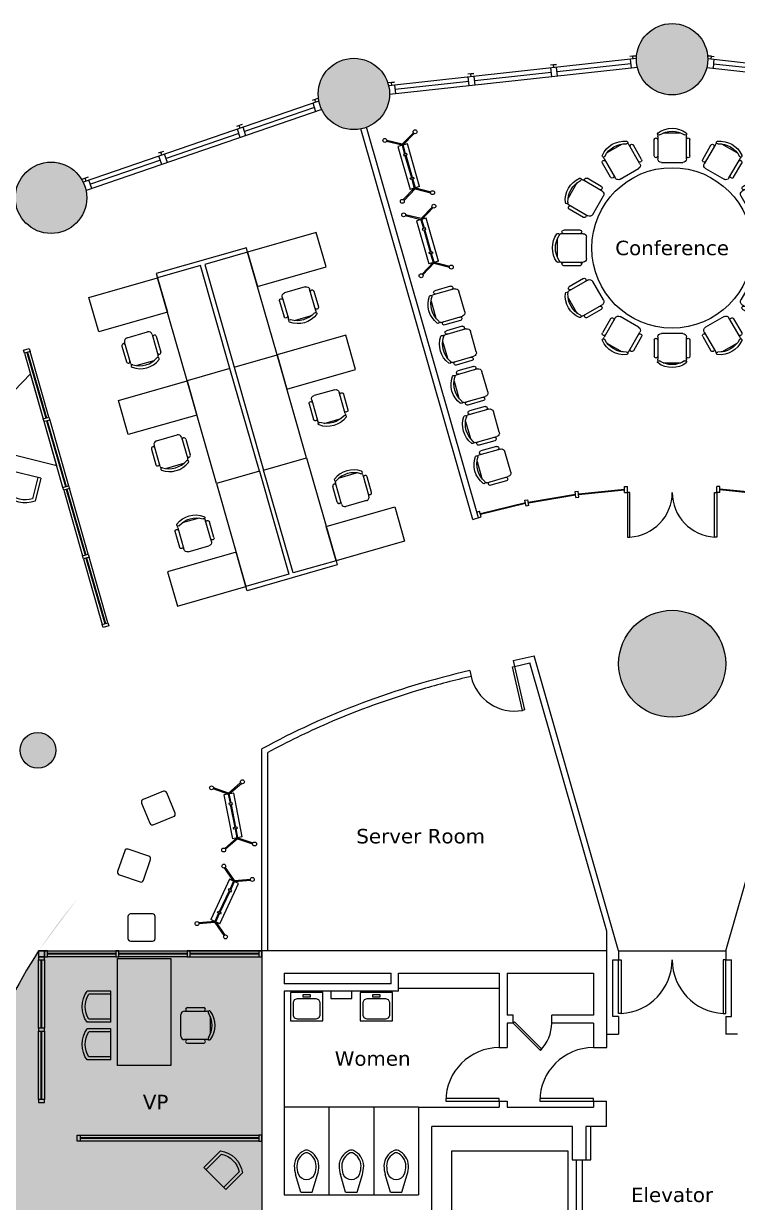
# Model space of a CAD drawing. Header units: centimetres. Extents: x -2286 to 2286, y -2018 to 2018.
# Drawn here: x -1108 to 112, y 3 to 2018 of the extents above; entities that cross this region are included whole.
import ezdxf
from ezdxf.enums import TextEntityAlignment as Align

# ---------------------------------------------------------------- set-up
doc = ezdxf.new("R2010")
doc.units = ezdxf.units.CM
doc.header["$LTSCALE"] = 48
doc.header["$MEASUREMENT"] = 0
doc.layers.get('0').update_dxf_attribs({"linetype": 'CONTINUOUS'})
for name, color, linetype in [('A-door', 3, 'CONTINUOUS'), ('A-door-elev', 44, 'CONTINUOUS'), ('A-flor-patn', 5, 'CONTINUOUS'), ('A-note', 7, 'CONTINUOUS'), ('A-plbg-fixt', 3, 'CONTINUOUS'), ('A-wall', 1, 'CONTINUOUS'), ('A-wall-core', 7, 'CONTINUOUS'), ('A-wall-head', 8, 'CONTINUOUS'), ('A-wall-shel', 9, 'CONTINUOUS'), ('Elevator', 6, 'CONTINUOUS')]:
    doc.layers.add(name, color=color, linetype=linetype)
for name, color, linetype, true_color in [('A-flor-fill', 7, 'CONTINUOUS', 0xe8eafd), ('A-furn', 7, 'CONTINUOUS', 0x007300), ('A-furn-glass', 7, 'CONTINUOUS', 0x009494), ('A-furn-syst', 7, 'CONTINUOUS', 0x850000), ('A-shel-fill', 7, 'CONTINUOUS', 0x949494)]:
    doc.layers.add(name, color=color, linetype=linetype, true_color=true_color)
doc.styles.add('Title', font='verdana.ttf')

# ---------------------------------------------------------------- blocks, each defined once
blk = doc.blocks.new('CoffeeChair')
at = {"linetype": 'Continuous'}
for p, q in [((-10.49999999978263, -6.756363620752381e-05), (-10.50010151138667, 15.77575360218032)), ((-8.399999999825923, -5.405090894328168e-05), (-8.400094464599533, 14.68062594878722)), ((8.399999999826377, 5.405090894328168e-05), (8.399905535052767, 14.68073405060511)), ((10.49999999978286, 6.756363620752381e-05), (10.4998984887593, 15.77579851126859)), ((10.49999999978286, 6.756363620752381e-05), (-10.49999999978263, -6.756363620752381e-05))]:
    blk.add_line(p, q, dxfattribs=at)
for radius, start, end in [(17.54929558892543, 53.25083670738347, 126.7494083498814), (15.44929558892548, 57.06374148575811, 122.9369358688072)]:
    blk.add_arc((-7.144025016714295e-05, 1.714205174906283), radius, start, end, dxfattribs=at)
blk = doc.blocks.new('OfficeChair')
at = {"color": 0}
for p, q in [((-9.599999999999909, 2.400000000000091), (-9.599999999999909, 17.40000000000009)), ((-5.952091793397813, 19.79999999999995), (5.952091793397813, 19.79999999999995)), ((9.599999999999909, 17.40000000000009), (9.599999999999909, 2.400000000000091)), ((-12, 4.400000000000091), (-12, 15.40000000000009)), ((12, 4.400000000000091), (12, 15.40000000000009)), ((7.199999999999818, 0), (-7.199999999999818, 0))]:
    blk.add_line(p, q, dxfattribs=at)
for centre, radius, start, end in [((-10.80000000000018, 15.40000000000009), 1.2, 0, 180), ((-8.93427515625126, 19.21854397323614), 0.8634848993067097, 126.1745029890212, 306.1745029890212), ((-7.199999999999818, 17.40000000000009), 2.4, 153.7164312021626, 180), ((0, 7), 16, 53.8254970109788, 126.1745029890212), ((0, 5.258873381212197), 15.71215325983861, 57.57575250459609, 122.4242474954039), ((8.93427515625126, 19.21854397323614), 0.8634848993067097, 233.8254970109788, 53.8254970109788), ((7.199999999999818, 17.40000000000009), 2.4, 0, 26.28356879783745), ((10.80000000000018, 15.40000000000009), 1.2, 0, 180), ((-10.80000000000018, 4.400000000000091), 1.2, 180, 0), ((-7.199999999999818, 2.400000000000091), 2.4, 180, 270), ((7.199999999999818, 2.400000000000091), 2.4, 270, 0), ((10.80000000000018, 4.400000000000091), 1.2, 180, 0)]:
    blk.add_arc(centre, radius, start, end, dxfattribs=at)
blk = doc.blocks.new('*U9')
at = {"layer": 'A-furn', "xscale": -2.54, "yscale": 2.54, "zscale": 2.54}
blk.add_blockref('OfficeChair', (-1.565681138486535e-15, -29.21), dxfattribs=at)
blk = doc.blocks.new('*U10')
at = {"layer": 'A-wall', "color": 0, "linetype": 'ByBlock', "lineweight": -2, "transparency": 16777216}
blk.add_blockref('*U9', (-1.271119140942602e-07, 1809.915280010283), dxfattribs=at)
for p, rotation in [((-87.63000012711194, 1786.434892277544), 29.99999999999999), ((87.62999987288818, 1786.434892277544), 329.9999999999999), ((-151.7796123943727, 1722.285280010283), 59.99999999999999), ((151.7796121401489, 1722.285280010283), 299.9999999999999), ((-175.260000127112, 1634.655280010283), 90), ((175.2599998728882, 1634.655280010283), 270), ((-151.7796123943727, 1547.025280010283), 120), ((151.7796121401489, 1547.025280010283), 240), ((-87.63000012711205, 1482.875667743022), 150), ((87.629999872888, 1482.875667743022), 209.9999999999999), ((-1.271119570205798e-07, 1459.395280010283), 180)]:
    blk.add_blockref('*U9', p, dxfattribs=dict(at, rotation=rotation))

msp = doc.modelspace()

# ---------------------------------------------------------------- hatches: boundary and pattern name
at = {"layer": 'A-flor-fill'}
h = msp.add_hatch(color=256, dxfattribs=at)
h.dxf.hatch_style = 1
h.paths.add_polyline_path([(1038.39236687405, 1201.298669397598, 1), (916.4723668740497, 1201.298669397598, 1)])
h.paths.add_polyline_path([(1916.516703142678, 128.748963809152, 1), (2099.396703142678, 128.748963809152, 1)])
h.paths.add_polyline_path([(1607.486372009439, -116.9105131654046, 1), (1485.566372009439, -116.9105131654046, 1)])
h.paths.add_polyline_path([(91.55092720561959, 923.9920623268588, 1), (-91.3290727943803, 923.9920623268588, 1)])
h.paths.add_polyline_path([(111.4973584997558, -760.3382769764362, 1), (50.53735849975578, -760.3382769764362, 1)])
h.paths.add_polyline_path([(732.6353299377148, -993.1944696397625, 1), (671.6753299377148, -993.1944696397625, 1)])
h.paths.add_polyline_path([(59.52319557057933, -1204.308879529106, 1), (-123.3568044294208, -1204.308879529106, 1)])
h.paths.add_polyline_path([(-973.8901556576553, -803.5186536380791, 1), (-1095.810155657655, -803.5186536380791, 1)])
h.paths.add_polyline_path([(-1140.830466512913, -685.0511847122086, 1), (-1201.790466512913, -685.0511847122086, 1)])
h.paths.add_polyline_path([(-1052.920558636741, 776.1319916199685, 1), (-1113.880558636741, 776.1319916199685, 1)])
h.paths.add_polyline_path([(-1309.946514832543, 671.0814089904317, 1), (-1127.066514832543, 671.0814089904317, 1)])
h = msp.add_hatch(color=256, dxfattribs=at)
h.dxf.hatch_style = 1
edge = h.paths.add_edge_path()
edge.add_line((-700.9290977978502, 433.0409012155934), (-1082.150927205622, 433.1385325023165))
edge.add_ellipse((3.374644518381619, 0.09367149388262078), major_axis=(-1219.200000930956, 0), ratio=0.7801877187911285, start_angle=332.9183807886959, end_angle=356.4781850931019)
edge.add_line((-1213.522875674057, 58.52482332331467), (-2207.982255270148, 58.52482354280807))
edge.add_arc((-2225.04, 2.220050873802393e-07), 60.96, 0, 73.75061869493283, ccw=False)
edge.add_arc((-2225.04, -2.22005096404132e-07), 60.96000000000001, -73.75061869493283, 4.173214165348327e-07, ccw=False)
edge.add_line((-2207.982255270148, -58.52482354280809), (-1213.508073381322, -58.52482376230438))
edge.add_ellipse((3.374644518381619, 0.09367149388262078), major_axis=(-1219.200000930956, 0), ratio=0.7801877187911285, start_angle=363.5331209494697, end_angle=387.0942941384804)
edge.add_line((-1082.028112448621, -433.1385325022462), (-701.150952186485, -433.2360755188611))
edge.add_line((-701.1509521864849, -433.2360755188611), (-700.9290977978503, 433.0409012155934))
at = {"layer": 'A-shel-fill'}
h = msp.add_hatch(color=256, dxfattribs=at)
h.dxf.hatch_style = 1
h.paths.add_polyline_path([(60.95999987288815, 1957.138535645896, 1), (-60.96000012711185, 1957.138535645896, 1)])
h = msp.add_hatch(color=256, dxfattribs=at)
h.dxf.hatch_style = 1
h.paths.add_polyline_path([(604.6559894777557, 1897.81034185076, 1), (482.7359894777557, 1897.81034185076, 1)])
h.paths.add_polyline_path([(1121.887274026149, 1720.334428369606, 1), (999.9672740261485, 1720.334428369606, 1)])
h.paths.add_polyline_path([(1461.436914816435, 1427.309968672609, 1), (1583.356914816435, 1427.309968672609, 1)])
h.paths.add_polyline_path([(1833.176967312938, 1026.926460509153, 1), (1955.096967312938, 1026.926460509153, 1)])
h.paths.add_polyline_path([(2199.981485038658, 538.9210484727616, 1), (2078.061485038658, 538.9210484727616, 1)])
h.paths.add_polyline_path([(2164.08, -2.220051555923419e-07, 1), (2286, -2.220051555923419e-07, 1)])
h.paths.add_polyline_path([(2199.981485038658, -538.9210484727616, 1), (2078.061485038658, -538.9210484727616, 1)])
h.paths.add_polyline_path([(1955.096967312938, -1026.926460509153, 1), (1833.176967312938, -1026.926460509153, 1)])
h.paths.add_polyline_path([(1583.356914816435, -1427.309968672609, 1), (1461.436914816435, -1427.309968672609, 1)])
h.paths.add_polyline_path([(1121.887274026149, -1720.334428369606, 1), (999.9672740261485, -1720.334428369606, 1)])
h.paths.add_polyline_path([(604.6559894777557, -1897.81034185076, 1), (482.7359894777557, -1897.81034185076, 1)])
h.paths.add_polyline_path([(-482.7359894777557, -1897.81034185076, 1), (-604.6559894777557, -1897.81034185076, 1)])
h.paths.add_polyline_path([(-999.9672740261484, -1720.334428369606, 1), (-1121.887274026149, -1720.334428369606, 1)])
h.paths.add_polyline_path([(-1461.436914816435, -1427.309968672609, 1), (-1583.356914816435, -1427.309968672609, 1)])
h.paths.add_polyline_path([(-1833.176967312938, -1026.926460509153, 1), (-1955.096967312938, -1026.926460509153, 1)])
h.paths.add_polyline_path([(-2199.981485038658, -538.9210484727616, 1), (-2078.061485038658, -538.9210484727616, 1)])
h.paths.add_polyline_path([(-2164.08, -2.220051555923419e-07, 1), (-2286, -2.220051555923419e-07, 1)])
h.paths.add_polyline_path([(-2078.061485038658, 538.9210484727616, 1), (-2199.981485038658, 538.9210484727616, 1)])
h.paths.add_polyline_path([(-1833.176967312938, 1026.926460509153, 1), (-1955.096967312938, 1026.926460509153, 1)])
h.paths.add_polyline_path([(-1583.356914816435, 1427.309968672609, 1), (-1461.436914816435, 1427.309968672609, 1)])
h.paths.add_polyline_path([(-1121.887274026149, 1720.334428369606, 1), (-999.9672740261484, 1720.334428369606, 1)])
h.paths.add_polyline_path([(-604.6559894777557, 1897.81034185076, 1), (-482.7359894777557, 1897.81034185076, 1)])

# ---------------------------------------------------------------- linework, layer by layer
at = {"layer": 'A-door'}
for points in [[(-76.08907279438037, 1140.623358790004), (-72.27907279438037, 1140.623358790004), (-72.27907279438037, 1216.823358790004), (-76.08907279438037, 1216.823358790004)], [(76.50130829171638, 1140.623358790004), (72.69130829171638, 1140.623358790004), (72.69130829171638, 1216.823358790004), (76.50130829171638, 1216.823358790004)], [(-252.0242866802363, 845.2392323024441), (-255.7367928551679, 844.3828457652413), (-272.8645235992234, 918.6329692638535), (-269.1520174242918, 919.4893558010564)], [(-91.32907279438153, 417.8985325023153), (-86.88407279438152, 417.8985325023153), (-86.88407279438152, 326.4585325023153), (-91.32907279438153, 326.4585325023153)], [(91.55092720561963, 417.8985325023153), (87.10592720561962, 417.8985325023153), (87.10592720561962, 326.4585325023153), (91.55092720561963, 326.4585325023153)]]:
    msp.add_lwpolyline(points, close=True, dxfattribs=at)
for points in [[(-224.9718714597469, 263.2513311676795), (-271.6690727943815, 309.9485325023153), (-269.3990821531062, 312.2185231435911), (-222.7018808184716, 265.5213218089559), (-224.9718714597469, 263.2513311676795)], [(-386.6038144122216, 176.5985325023153), (-295.1640727943815, 176.5985325023153), (-295.1640727943815, 181.0435325023153), (-386.6038144122216, 181.0435325023153), (-386.6038144122216, 176.5985325023153)], [(-225.9488144122216, 176.5985325023153), (-134.5090727943815, 176.5985325023153), (-134.5090727943815, 181.0435325023153), (-225.9488144122216, 181.0435325023153), (-225.9488144122216, 176.5985325023153)]]:
    msp.add_lwpolyline(points, dxfattribs=at)
for centre, radius, start, end in [((-76.08907279438037, 1216.823358790004), 76.295190543048, 272.8624052260994, 0), ((76.50130829171638, 1216.823358790004), 76.295190543048, 180, 267.1375947739006), ((-269.1520174242918, 919.4893558010564), 76.295190543048, 192.9895518277201, 280.1271466015984), ((-91.32907279438153, 417.8985325023153), 91.44000000000058, 272.7830207538572, 0), ((91.55092720561963, 417.8985325023153), 91.44000000000058, 180, 267.2169792461428), ((-271.6690727943815, 309.9485325023153), 66.03979329427082, 315.0000000000092, 0), ((-295.1640727943815, 176.5985325023153), 91.43974161783854, 90, 180), ((-134.5090727943815, 176.5985325023153), 91.43974161783854, 90, 180)]:
    msp.add_arc(centre, radius, start, end, dxfattribs=at)
at = {"layer": 'A-door-elev'}
for p, q in [((-163.9409272056266, 76.26853250231531), (-163.9409272056266, -76.26853250231531)), ((-153.7809272056266, 76.26853250231531), (-153.7809272056266, -76.26853250231531))]:
    msp.add_line(p, q, dxfattribs=at)
at = {"layer": 'A-flor-patn'}
msp.add_line((-1082.150927205621, 433.1385325023166), (-700.9290977978504, 433.0409012155934), dxfattribs=at)
for centre, radius in [((0.1109272056196278, 923.9920623268588), 91.44), ((-1083.400558636741, 776.1319916199685), 30.48)]:
    msp.add_circle(centre, radius, dxfattribs=at)
msp.add_ellipse((3.374644518381619, 0.09367149388262078), major_axis=(-1219.200000930956, 0), ratio=0.7801877187911285, start_param=5.810521885170979, end_param=6.221718041408397, dxfattribs=at)
at = {"layer": 'A-furn'}
for p, q in [((-461.4034460098839, 1810.091918450623), (-487.8588787781761, 1816.694735933146)), ((-460.9421416625864, 1811.940221266494), (-487.3975744308775, 1818.543038749021)), ((-460.9421416625864, 1811.940221266494), (-441.9962176020225, 1831.549889370683)), ((-459.572116643803, 1810.616568574921), (-440.626192583238, 1830.22623667911)), ((-452.2467991794799, 1812.715169072124), (-468.7287634742104, 1807.993317953418)), ((-468.7287634742104, 1807.993317953418), (-447.7427585021778, 1734.740143310171)), ((-459.572116643803, 1810.616568574921), (-461.4034460098839, 1810.091918450623)), ((-461.4034460098839, 1810.091918450623), (-457.0691355610814, 1794.962693012652)), ((-455.2378061950006, 1795.487343136953), (-459.572116643803, 1810.616568574921)), ((-431.2607942074496, 1739.461994428881), (-452.2467991794799, 1812.715169072124)), ((-456.3624566472777, 1792.495978935415), (-445.4584304004596, 1754.434683322581)), ((-443.6271010343788, 1754.959333446882), (-454.5311272811992, 1793.020629059715)), ((-440.4174410378558, 1736.838743807376), (-459.3633650984208, 1717.229075703188)), ((-439.0474160190713, 1735.515091115803), (-457.9933400796329, 1715.905423011614)), ((-431.2607942074496, 1739.461994428881), (-447.7427585021778, 1734.740143310171)), ((-444.7517514866548, 1751.967969245344), (-440.4174410378558, 1736.838743807376)), ((-438.5861116717727, 1737.363393931675), (-442.9204221205763, 1752.492619369645)), ((-440.4174410378558, 1736.838743807376), (-438.5861116717727, 1737.363393931675)), ((-439.0474160190713, 1735.515091115803), (-412.591983250779, 1728.912273633276)), ((-438.5861116717727, 1737.363393931675), (-412.1306789034839, 1730.76057644915)), ((-428.8163104197424, 1684.813988080836), (-409.8703863591784, 1704.423656185025)), ((-427.446285400959, 1683.490335389263), (-408.500361340394, 1703.100003493452)), ((-429.2776147670398, 1682.965685264965), (-455.733047535332, 1689.568502747488)), ((-428.8163104197424, 1684.813988080836), (-455.2717431880334, 1691.416805563363)), ((-420.1209679366359, 1685.588935886466), (-436.6029322313664, 1680.867084767759)), ((-436.6029322313664, 1680.867084767759), (-415.6169272593337, 1607.613910124513)), ((-427.446285400959, 1683.490335389263), (-429.2776147670398, 1682.965685264965)), ((-429.2776147670398, 1682.965685264965), (-424.9433043182373, 1667.836459826994)), ((-423.1119749521566, 1668.361109951295), (-427.446285400959, 1683.490335389263)), ((-399.1349629646055, 1612.335761243223), (-420.1209679366359, 1685.588935886466)), ((-424.2366254044337, 1665.369745749757), (-413.3325991576156, 1627.308450136923)), ((-411.5012697915348, 1627.833100261223), (-422.4052960383552, 1665.894395874057)), ((-674.8511064111382, 1451.7904668722), (-725.2175183440162, 1627.598086016033)), ((-399.1349629646055, 1612.335761243223), (-415.6169272593337, 1607.613910124513)), ((-412.6259202438108, 1624.841736059686), (-408.2916097950118, 1609.712510621718)), ((-406.4602804289287, 1610.237160746017), (-410.7945908777323, 1625.366386183987)), ((-408.2916097950118, 1609.712510621718), (-427.2375338555768, 1590.10284251753)), ((-406.9215847762273, 1608.388857930144), (-425.8675088367889, 1588.779189825956)), ((-408.2916097950118, 1609.712510621718), (-406.4602804289287, 1610.237160746017)), ((-406.9215847762273, 1608.388857930144), (-380.466152007935, 1601.786040447618)), ((-406.4602804289287, 1610.237160746017), (-380.0048476606399, 1603.634343263492)), ((-828.6827731619516, 1407.719856430942), (-879.0491850948306, 1583.527475574774)), ((-748.1042810543821, 1430.804461900172), (-674.8511064111382, 1451.7904668722)), ((-624.4846944782591, 1275.982847728368), (-674.8511064111382, 1451.7904668722)), ((-755.4295985187064, 1428.70586140297), (-828.6827731619516, 1407.719856430942)), ((-778.3163612290724, 1231.91223728711), (-828.6827731619516, 1407.719856430942)), ((-697.7378691215031, 1254.99684275634), (-624.4846944782591, 1275.982847728368)), ((-697.7378691215031, 1254.99684275634), (-624.4846944782591, 1275.982847728368)), ((-624.4846944782591, 1275.982847728368), (-574.11828254538, 1100.175228584535)), ((-705.0631865858285, 1252.898242259138), (-778.3163612290724, 1231.91223728711)), ((-705.0631865858285, 1252.898242259138), (-778.3163612290724, 1231.91223728711)), ((-778.3163612290724, 1231.91223728711), (-727.9499492961934, 1056.104618143277)), ((-758.2651639175893, 701.2048400998557), (-784.0552672716908, 710.0568280488902)), ((-757.6467217852843, 703.0066598269615), (-783.4368251393857, 711.8586477759961)), ((-757.6467217852843, 703.0066598269615), (-737.0856236703763, 720.9155505233219)), ((-756.395521194724, 701.5701633660613), (-735.8344230798137, 719.4790540624223)), ((-748.9169503032566, 703.0314564308867), (-765.7437348090567, 699.7435470350291)), ((-765.7437348090567, 699.7435470350291), (-751.1308041608019, 624.9578381203626)), ((-756.395521194724, 701.5701633660613), (-758.2651639175893, 701.2048400998557)), ((-758.2651639175893, 701.2048400998557), (-755.2471060223018, 685.7590951854717)), ((-753.3774632994364, 686.1244184516784), (-756.395521194724, 701.5701633660613)), ((-734.3040196550018, 628.2457475162214), (-748.9169503032566, 703.0314564308867)), ((-754.7550328539353, 683.2407748279672), (-747.1623643329898, 644.3831964570754)), ((-745.2927216101233, 644.748519723282), (-752.8853901310687, 683.6060980941728)), ((-743.6522332693345, 626.4191311851893), (-764.2133313842425, 608.5102404888271)), ((-742.401032678773, 624.9826347242878), (-762.9621307936821, 607.0737440279279)), ((-734.3040196550018, 628.2457475162214), (-751.1308041608019, 624.9578381203626)), ((-746.670291164621, 641.8648760995709), (-743.6522332693345, 626.4191311851893)), ((-741.782590546468, 626.7844544513947), (-744.8006484417544, 642.2301993657776)), ((-743.6522332693345, 626.4191311851893), (-741.782590546468, 626.7844544513947)), ((-742.401032678773, 624.9826347242878), (-716.6109293246716, 616.1306467752532)), ((-741.782590546468, 626.7844544513947), (-715.9924871923665, 617.9324665023596)), ((-749.074640074544, 552.614502077925), (-764.6902263019819, 574.967143721331)), ((-747.5129778309682, 553.7054814714005), (-763.128564058406, 576.0581231148064)), ((-755.9772280407177, 555.8422999912458), (-788.2552071739295, 486.8164203295138)), ((-772.7243842500391, 479.5538750245419), (-740.4464051168285, 548.5797546862739)), ((-740.4464051168285, 548.5797546862739), (-755.9772280407177, 555.8422999912458)), ((-749.074640074544, 552.614502077925), (-755.741120064889, 538.3583541424605)), ((-754.0154730733458, 537.5514046641302), (-747.348993083001, 551.8075525995947)), ((-747.348993083001, 551.8075525995947), (-749.074640074544, 552.614502077925)), ((-747.5129778309682, 553.7054814714005), (-720.3472292123693, 556.052655017645)), ((-747.348993083001, 551.8075525995947), (-720.183244464402, 554.1547261458392)), ((-756.8280428624391, 536.033989227432), (-773.5992164198619, 500.1691352666847)), ((-771.8735694283189, 499.3621857883546), (-755.102395870896, 535.2270397491018)), ((-781.3526192077559, 483.5886224161929), (-808.5183678263547, 481.2414488699474)), ((-772.7243842500391, 479.5538750245419), (-788.2552071739295, 486.8164203295138)), ((-774.686139217411, 497.8447703516563), (-781.3526192077559, 483.5886224161929)), ((-781.3526192077559, 483.5886224161929), (-779.6269722162127, 482.7816729378628)), ((-779.6269722162127, 482.7816729378628), (-772.9604922258678, 497.037820873326)), ((-781.1886344597897, 481.6906935443861), (-808.3543830783875, 479.3435199981416)), ((-781.1886344597897, 481.6906935443861), (-765.5730482323509, 459.3380519009801)), ((-779.6269722162127, 482.7816729378628), (-764.011385988775, 460.4290312944556))]:
    msp.add_line(p, q, dxfattribs=at)
for points in [[(-452.6931172944625, 1793.547193087938), (-453.3997962082627, 1796.013907165172), (-458.9071455478147, 1794.436128984429), (-458.2004666340121, 1791.969414907193)], [(-441.7890910476444, 1755.485897475104), (-441.0824121338408, 1753.019183397867), (-446.5897614733904, 1751.441405217121), (-447.2964403871928, 1753.908119294358)], [(-708.4287143663933, 1568.995546301432), (-591.2236349371967, 1602.573154256678), (-608.0124389148195, 1661.175693971278), (-725.2175183440162, 1627.598086016033)], [(-420.5672860516185, 1666.42095990228), (-421.2739649654187, 1668.887673979514), (-426.7813143049706, 1667.309895798771), (-426.0746353911681, 1664.843181721535)], [(-409.6632598048004, 1628.359664289445), (-408.9565808909967, 1625.892950212208), (-414.4639302305463, 1624.315172031463), (-415.1706091443488, 1626.7818861087)], [(-862.2603811172078, 1524.924935860174), (-979.4654605464043, 1491.347327904929), (-996.2542645240272, 1549.949867619529), (-879.0491850948306, 1583.527475574774)], [(-658.0623024335152, 1393.1879271576), (-540.8572230043176, 1426.765535112846), (-557.6460269819405, 1485.368074827446), (-674.8511064111382, 1451.7904668722)], [(-811.8939691843286, 1349.117316716342), (-929.0990486135252, 1315.539708761096), (-945.8878525911481, 1374.142248475696), (-828.6827731619516, 1407.719856430942)], [(-590.9070865230029, 1158.777768299135), (-473.7020070938063, 1192.355376254381), (-456.9132031161823, 1133.752836539781), (-574.11828254538, 1100.175228584535)], [(-744.7387532738173, 1114.707157857877), (-861.943832703014, 1081.129549902631), (-845.155028725391, 1022.527010188031), (-727.9499492961934, 1056.104618143277)], [(-751.0089270218627, 683.9727540459153), (-751.5010001902316, 686.4910744034191), (-757.1235691315065, 685.3924392337303), (-756.6314959631388, 682.8741188762253)], [(-743.4162585009174, 645.115175675024), (-742.9241853325497, 642.5968553175202), (-748.5467542738257, 641.498220147829), (-749.0388274421935, 644.016540505334)], [(-753.3704537840266, 534.4171465494227), (-752.2835309864776, 536.7415114644512), (-757.4730621517572, 539.1682473421396), (-758.5599849493074, 536.8438824271111)], [(-770.1416273414494, 498.5522925886755), (-771.2285501389985, 496.2279276736469), (-776.4180813042805, 498.6546635513354), (-775.3311585067302, 500.9790284663638)], [(-856.0909272056219, 237.5585325023188), (-947.530927205622, 237.5585325023188), (-947.530927205622, 420.4385325023165), (-856.0909272056219, 420.4385325023165)]]:
    msp.add_lwpolyline(points, close=True, dxfattribs=at)
at = {"layer": 'A-furn', "flags": 128}
for points in [[(-906.2450046073628, 686.0281918903523), (-892.3157720660254, 651.4421293750441, 0.4142135623731023), (-886.2767560798271, 648.8708386863791), (-851.6906935645201, 662.8000712277166, 0.41421356237309), (-849.1194028758539, 668.839087213916), (-863.0486354171913, 703.4251497292241, 0.4142135623731014), (-869.0876514033896, 705.9964404178892), (-903.6737139186978, 692.0672078765517, 0.4142135623730911)], [(-944.2775974799591, 563.0886379058534), (-908.9799611647632, 551.0763063227009, 0.4142135623731023), (-903.0909801308225, 553.9747804504187), (-891.0786485476694, 589.2724167656147, 0.41421356237309), (-893.9771226753872, 595.1613977995565), (-929.2747589905844, 607.1737293827096, 0.4142135623731014), (-935.163740024525, 604.2752552549917), (-947.1760716076781, 568.9776189397952, 0.4142135623730911)], [(-925.0744566646158, 449.8864933825961), (-887.7888127859604, 449.8867333019938, 0.4142135623731023), (-883.1476547697328, 454.5279510468941), (-883.1478946891306, 491.8135949255494, 0.41421356237309), (-887.7891124340314, 496.4547529417777), (-925.0747563126866, 496.4545130223799, 0.4142135623731014), (-929.7159143289144, 491.8132952774797), (-929.7156744095166, 454.5276513988244, 0.4142135623730911)]]:
    msp.add_lwpolyline(points, format="xyb", close=True, dxfattribs=at)
at = {"layer": 'A-furn'}
for centre, radius in [((-439.0786860880369, 1833.198795221247), 3.351250608224261), ((-490.7456388902038, 1818.396939415318), 3.351250608224261), ((-1.271119248258401e-07, 1634.655280010283), 137.16), ((-460.9108715936185, 1714.25651716105), 3.351250608224261), ((-409.2439187914516, 1729.05837296698), 3.351250608224261), ((-458.6198076473598, 1691.270706229659), 3.351250608224261), ((-406.9528548451929, 1706.072562035589), 3.351250608224261), ((-377.1180875486075, 1601.932139781321), 3.351250608224261), ((-428.7850403507744, 1587.130283975392), 3.351250608224261), ((-734.0371781156027, 722.3076210454966), 3.351250608224261), ((-786.7850584851391, 712.0008240802899), 3.351250608224261), ((-766.0105763484535, 605.6816735057528), 3.351250608224261), ((-713.2626959789171, 615.9884704709593), 3.351250608224261), ((-765.7494792483642, 578.1465876718829), 3.351250608224261), ((-717.064123508091, 555.3802730029697), 3.351250608224261), ((-811.6374887826659, 480.0159020128168), 3.351250608224261), ((-762.9521330423926, 457.2495873439037), 3.351250608224261)]:
    msp.add_circle(centre, radius, dxfattribs=at)
at = {"layer": 'A-furn-glass'}
for p, q in [((-1102.164528073801, 1456.195769576666), (-1069.985987116694, 1343.874235123686)), ((-1100.943641829747, 1456.545536326199), (-1068.76510087264, 1344.22400187322)), ((-1068.586920118559, 1338.990690147471), (-1036.408379161452, 1226.669155694491)), ((-1067.366033874506, 1339.340456897003), (-1035.187492917398, 1227.018922444024)), ((-1035.009312163318, 1221.785610718274), (-1002.830771206212, 1109.464076265294)), ((-1033.788425919264, 1222.135377467808), (-1001.609884962158, 1109.813843014828)), ((-245.7226667910318, 1200.018535542634), (-165.0363953145783, 1213.852908136638)), ((-245.4651701971895, 1198.774153013258), (-164.9181416210027, 1212.584651184414)), ((-159.9781640463903, 1214.322695134827), (-81.16907279438037, 1222.551650799112)), ((-159.8602520257784, 1213.058102584924), (-81.16907279438037, 1221.274746309374)), ((160.2000184576296, 1214.322695134827), (81.39092720561963, 1222.551650799112)), ((160.0821064370177, 1213.058102584924), (81.39092720561963, 1221.274746309374)), ((-250.6972784380637, 1198.989147879394), (-327.5548807053723, 1180.339389027276)), ((-250.4397839074292, 1197.744775320697), (-327.2554015505356, 1179.105204180579)), ((-1001.431704208077, 1104.580531289077), (-969.253163250972, 992.2589968360986)), ((-1000.210817964023, 1104.930298038612), (-968.0322770069181, 992.6087635856321)), ((-950.070927205622, 428.6935325023165), (-1066.910927205622, 428.6935325023165)), ((-950.070927205622, 427.4235325023164), (-1066.910927205622, 427.4235325023164)), ((-828.150927205622, 428.6935325023165), (-944.9909272056219, 428.6935325023165)), ((-828.150927205622, 427.4235325023164), (-944.9909272056219, 427.4235325023164)), ((-706.2309272056219, 428.6935325023153), (-823.070927205622, 428.6935325023165)), ((-706.2309272056219, 427.4235325023153), (-823.070927205622, 427.4235325023164)), ((-1077.705927205622, 301.0585325023164), (-1077.705927205622, 417.8985325023165)), ((-1076.435927205622, 301.0585325023164), (-1076.435927205622, 417.8985325023165)), ((-1077.705927205622, 179.1385325023165), (-1077.705927205622, 295.9785325023165)), ((-1076.435927205622, 179.1385325023165), (-1076.435927205622, 295.9785325023165)), ((-706.2309272056254, 113.733532502313), (-1011.030927205622, 113.7335325023165)), ((-706.2309272056254, 112.463532502313), (-1011.030927205622, 112.4635325023165))]:
    msp.add_line(p, q, dxfattribs=at)
at = {"layer": 'A-furn-syst'}
for p, q in [((-727.3161188412228, 1634.923403480371), (-881.1477855920373, 1590.852793039113)), ((-725.2175183440207, 1627.598086016045), (-727.3161188412228, 1634.923403480371)), ((-725.2175183440162, 1627.598086016033), (-798.4706929872613, 1606.612081044005)), ((-805.7960104515855, 1604.513480546816), (-879.0491850948341, 1583.527475574786)), ((-755.429598518718, 1428.705861403023), (-805.7960104515855, 1604.513480546816)), ((-798.4706929872613, 1606.612081044005), (-748.1042810543821, 1430.804461900172)), ((-881.1477855920373, 1590.852793039113), (-879.0491850948341, 1583.527475574787)), ((-1106.43762992799, 1454.971585953297), (-1074.259088970884, 1342.650051500318)), ((-1064.491999018451, 1345.448185496588), (-1096.670539975556, 1457.769719949568)), ((-748.1042810543821, 1430.804461900172), (-697.7378691215031, 1254.99684275634)), ((-1051.181426270805, 1262.09579363274), (-1096.303207979037, 1419.596650041267)), ((-705.0631865858388, 1252.898242259191), (-755.4295985187064, 1428.705861402985)), ((-1040.681481015642, 1225.444972071123), (-1072.860021972749, 1337.766506524102)), ((-1063.092932020316, 1340.564640520372), (-1030.91439106321, 1228.243106067393)), ((-705.0631865858088, 1252.898242259087), (-654.6967746529413, 1077.090623115294)), ((-647.3714571886251, 1079.189223612507), (-697.7378691215031, 1254.99684275634)), ((-1039.282414017508, 1220.561427094905), (-1007.103873060402, 1108.239892641926)), ((-997.3367831079685, 1111.038026638196), (-1029.515324065075, 1223.359561091175)), ((-1005.704806062265, 1103.35634766571), (-973.5262651051604, 991.0348132127298)), ((-963.7591751527273, 993.832947209001), (-995.9377161098334, 1106.15448166198)), ((-572.0196820481734, 1092.849911120197), (-725.8513487989878, 1048.779300678939)), ((-574.11828254538, 1100.175228584535), (-647.3714571886251, 1079.189223612507)), ((-574.1182825453765, 1100.175228584523), (-572.0196820481734, 1092.849911120197)), ((-654.6967746529413, 1077.090623115294), (-727.949949296191, 1056.104618143266)), ((-725.8513487989878, 1048.779300678939), (-727.9499492961899, 1056.104618143265)), ((-1066.910927205622, 433.1385325023165), (-950.070927205622, 433.1385325023165)), ((-944.9909272056219, 433.1385325023165), (-828.150927205622, 433.1385325023165)), ((-706.2309272056219, 433.1385325023153), (-823.070927205622, 433.1385325023165)), ((-1082.150927205622, 301.0585325023164), (-1082.150927205622, 417.8985325023165)), ((-1071.990927205622, 417.8985325023165), (-1071.990927205622, 301.0585325023164)), ((-950.070927205622, 422.9785325023165), (-1066.910927205622, 422.9785325023165)), ((-828.150927205622, 422.9785325023165), (-944.9909272056219, 422.9785325023165)), ((-823.070927205622, 422.9785325023165), (-706.2309272056219, 422.9785325023153)), ((-1082.150927205622, 179.1385325023165), (-1082.150927205622, 295.9785325023165)), ((-1071.990927205622, 295.9785325023165), (-1071.990927205622, 179.1385325023165)), ((-1011.030927205622, 118.1785325023165), (-706.2309272056254, 118.1785325023165)), ((-706.2309272056254, 108.018532502313), (-1011.030927205622, 108.0185325023165))]:
    msp.add_line(p, q, dxfattribs=at)
for points in [[(-1107.836696926125, 1459.855130929514), (-1098.069606973691, 1462.653264925784), (-1096.670539975556, 1457.769719949568), (-1106.43762992799, 1454.971585953297)], [(-1074.259088970884, 1342.650051500318), (-1064.491999018451, 1345.448185496588), (-1063.092932020316, 1340.564640520372), (-1072.860021972749, 1337.766506524102)], [(-1040.681481015642, 1225.444972071123), (-1030.91439106321, 1228.243106067393), (-1029.515324065075, 1223.359561091175), (-1039.282414017508, 1220.561427094905)], [(-1007.103873060402, 1108.239892641926), (-997.3367831079685, 1111.038026638196), (-995.9377161098334, 1106.15448166198), (-1005.704806062265, 1103.35634766571)], [(-973.5262651051604, 991.0348132127298), (-963.7591751527273, 993.832947209001), (-962.3601081545922, 988.9494022327845), (-972.1271981070254, 986.1512682365143)], [(-1082.150927205622, 422.9785325023165), (-1071.990927205622, 422.9785325023165), (-1071.990927205622, 433.1385325023165), (-1082.150927205622, 433.1385325023165)], [(-1066.910927205622, 422.9785325023165), (-1066.910927205622, 433.1385325023165), (-1071.990927205622, 433.1385325023165), (-1071.990927205622, 422.9785325023165)], [(-944.9909272056219, 422.9785325023165), (-944.9909272056219, 433.1385325023165), (-950.070927205622, 433.1385325023165), (-950.070927205622, 422.9785325023165)], [(-823.070927205622, 422.9785325023165), (-823.070927205622, 433.1385325023165), (-828.150927205622, 433.1385325023165), (-828.150927205622, 422.9785325023165)], [(-701.150927205622, 422.9785325023153), (-701.150927205622, 433.1385325023153), (-706.2309272056219, 433.1385325023153), (-706.2309272056219, 422.9785325023153)], [(-1082.150927205622, 417.8985325023165), (-1071.990927205622, 417.8985325023165), (-1071.990927205622, 422.9785325023165), (-1082.150927205622, 422.9785325023165)], [(-1082.150927205622, 295.9785325023165), (-1071.990927205622, 295.9785325023165), (-1071.990927205622, 301.0585325023164), (-1082.150927205622, 301.0585325023164)], [(-1082.150927205622, 174.0585325023165), (-1071.990927205622, 174.0585325023165), (-1071.990927205622, 179.1385325023165), (-1082.150927205622, 179.1385325023165)], [(-1016.110927205622, 108.0185325023165), (-1016.110927205622, 118.1785325023165), (-1011.030927205622, 118.1785325023165), (-1011.030927205622, 108.0185325023165)], [(-701.1509272056254, 108.0185325023136), (-701.1509272056254, 118.1785325023136), (-706.2309272056254, 118.1785325023136), (-706.2309272056254, 108.0185325023136)]]:
    msp.add_lwpolyline(points, close=True, dxfattribs=at)
at = {"layer": 'A-furn-syst', "flags": 128}
msp.add_lwpolyline([(-1051.181426270805, 1262.09579363274), (-1130.661743081658, 1281.932703123199), (-1153.222633935774, 1360.683131327462), (-1096.303207979037, 1419.596650041267)], dxfattribs=at)
at = {"layer": 'A-plbg-fixt'}
for p, q in [((-467.2490727943816, 369.6385325023153), (-295.1640727943815, 369.6385325023153)), ((-651.7651486407373, 362.0185325023153), (-651.7651486407373, 314.0124704905966)), ((-596.9011072995906, 362.0185325023153), (-651.7651486407373, 362.0185325023153)), ((-647.2827865801904, 345.3805816559608), (-647.2827865801904, 323.1200282705443)), ((-607.9671501869597, 351.1412636221068), (-640.6991057533659, 351.1412636221068)), ((-631.0566968992, 358.4036627106482), (-631.0566968992, 355.0568385732786)), ((-617.6095590411279, 358.4036627106482), (-631.0566968992, 358.4036627106482)), ((-631.0566968992, 355.0568385732786), (-617.6095590411279, 355.0568385732786)), ((-617.6095590411279, 355.0568385732786), (-617.6095590411279, 358.4036627106482)), ((-601.3834693601375, 323.1200282705443), (-601.3834693601375, 345.3805816559608)), ((-596.9011072995906, 314.0124704905966), (-596.9011072995906, 362.0185325023153)), ((-532.735463175241, 362.0185325023153), (-532.735463175241, 314.0124704905966)), ((-477.8714218340966, 362.0185325023153), (-532.735463175241, 362.0185325023153)), ((-528.253101114694, 345.3805816559608), (-528.253101114694, 323.1200282705443)), ((-488.9374647214656, 351.1412636221068), (-521.6694202878718, 351.1412636221068)), ((-512.027011433706, 358.4036627106482), (-512.027011433706, 355.0568385732786)), ((-498.5798735756316, 358.4036627106482), (-512.027011433706, 358.4036627106482)), ((-512.027011433706, 355.0568385732786), (-498.5798735756316, 355.0568385732786)), ((-498.5798735756316, 355.0568385732786), (-498.5798735756316, 358.4036627106482)), ((-482.3537838946435, 323.1200282705443), (-482.3537838946435, 345.3805816559608)), ((-477.8714218340966, 314.0124704905966), (-477.8714218340966, 362.0185325023153)), ((-651.7651486407373, 314.0124704905966), (-596.9011072995906, 314.0124704905966)), ((-640.6991057533659, 317.3592946279662), (-607.9671501869597, 317.3592946279662)), ((-532.735463175241, 314.0124704905966), (-477.8714218340966, 314.0124704905966)), ((-521.6694202878718, 317.3592946279662), (-488.9374647214656, 317.3592946279662)), ((-432.9590727943815, 166.4385325023153), (-662.8290727943815, 166.4385325023153)), ((-586.2057394610497, 166.4385325023153), (-586.2057394610497, 16.5785325023153)), ((-509.5824061277156, 166.4385325023153), (-509.5824061277156, 16.5785325023153)), ((-634.3209937742, 20.77972309476302), (-643.2399325762841, 51.1011281240599)), ((-614.7138184812312, 20.77972309476302), (-605.7948796791471, 51.1011281240599)), ((-557.6976604408659, 20.77972309476302), (-566.61659924295, 51.1011281240599)), ((-538.0904851478972, 20.77972309476302), (-529.1715463458154, 51.1011281240599)), ((-481.0743271075341, 20.77972309476302), (-489.9932659096159, 51.1011281240599)), ((-461.4671518145653, 20.77972309476302), (-452.5482130124813, 51.1011281240599)), ((-634.3209937742, 20.77972309476302), (-614.7138184812312, 20.77972309476302)), ((-557.6976604408659, 20.77972309476302), (-538.0904851478972, 20.77972309476302)), ((-481.0743271075341, 20.77972309476302), (-461.4671518145653, 20.77972309476302))]:
    msp.add_line(p, q, dxfattribs=at)
for points in [[(-582.8190727943816, 364.5585325023153), (-582.8190727943816, 351.8585325023153), (-547.2590727943815, 351.8585325023153), (-547.2590727943815, 364.5585325023153)], [(-640.6991057533659, 351.1412636221068), (-645.3544711111814, 349.4539913706435), (-647.2827865801904, 345.380555817745)], [(-601.3834693601375, 345.380555817745), (-603.3117848291464, 349.4539913706435), (-607.9671501869597, 351.1412636221068)], [(-521.6694202878718, 351.1412636221068), (-526.3247856456851, 349.4539913706435), (-528.253101114694, 345.380555817745)], [(-482.3537838946435, 345.380555817745), (-484.2820993636524, 349.4539913706435), (-488.9374647214656, 351.1412636221068)], [(-647.2827865801904, 323.1200282705443), (-645.3544711111814, 319.0465744472679), (-640.6991057533659, 317.3592946279662)], [(-607.9671501869597, 317.3592946279662), (-603.3117848291464, 319.0465744472679), (-601.3834693601375, 323.1200282705443)], [(-528.253101114694, 323.1200282705443), (-526.3247856456851, 319.0465744472679), (-521.6694202878718, 317.3592946279662)], [(-488.9374647214656, 317.3592946279662), (-484.2820993636524, 319.0465744472679), (-482.3537838946435, 323.1200282705443)]]:
    msp.add_lwpolyline(points, dxfattribs=at)
for centre, radius, start, end in [((-616.5061638588346, 65.44932209378646), 29.02293131510416, 113.5876922607218, 178.8417510986352), ((-616.5061638588346, 65.44934793200281), 24.52170735677083, 113.5876922607218, 178.8417510986352), ((-624.5174061277156, 83.79706521715906), 9.002499593098959, 66.4123229980473, 113.5876922607218), ((-624.5174061277156, 83.79706521715906), 4.501223958333333, 66.4123229980473, 113.5876922607218), ((-632.5286483965966, 65.44934793200281), 24.52170735677083, 1.158248901364852, 66.41230773927823), ((-632.5286483965966, 65.44932209378646), 29.02293131510416, 1.158248901364852, 66.41230773927823), ((-539.8828305255029, 65.44932209378646), 29.02293131510416, 113.5876922607218, 178.8417510986352), ((-539.8828305255029, 65.44934793200281), 24.52170735677083, 113.5876922607218, 178.8417510986352), ((-547.8940727943815, 83.79706521715906), 9.002499593098959, 66.4123229980473, 113.5876922607218), ((-547.8940727943815, 83.79706521715906), 4.501223958333333, 66.4123229980473, 113.5876922607218), ((-555.9053150632625, 65.44934793200281), 24.52170735677083, 1.158248901364852, 66.41230773927823), ((-555.9053150632625, 65.44932209378646), 29.02293131510416, 1.158248901364852, 66.41230773927823), ((-463.2594971921687, 65.44932209378646), 29.02293131510416, 113.5876922607218, 178.8417510986352), ((-463.2594971921687, 65.44934793200281), 24.52170735677083, 113.5876922607218, 178.8417510986352), ((-471.2707394610497, 83.79706521715906), 9.002499593098959, 66.4123229980473, 113.5876922607218), ((-471.2707394610497, 83.79706521715906), 4.501223958333333, 66.4123229980473, 113.5876922607218), ((-479.2819817299284, 65.44934793200281), 24.52170735677083, 1.158248901364852, 66.41230773927823), ((-479.2819817299284, 65.44932209378646), 29.02293131510416, 1.158248901364852, 66.41230773927823), ((-589.143002034292, 67.01351602282311), 56.38867696126302, 180.9932861328155, 196.3910217285245), ((-589.142976196075, 67.01351602282311), 51.88742716471354, 180.9932861328155, 196.3910217285245), ((-659.8918360593563, 67.01351602282311), 51.88742716471354, 343.6089782714754, 359.0067138671845), ((-659.8918102211394, 67.01351602282311), 56.38867696126302, 343.6089782714754, 359.0067138671845), ((-512.5196687009578, 67.01351602282311), 56.38867696126302, 180.9932861328155, 196.3910217285245), ((-512.519642862741, 67.01351602282311), 51.88742716471354, 180.9932861328155, 196.3910217285245), ((-583.2685027260221, 67.01351602282311), 51.88742716471354, 343.6089782714754, 359.0067138671845), ((-583.2684768878075, 67.01351602282311), 56.38867696126302, 343.6089782714754, 359.0067138671845), ((-435.8963353676237, 67.01351602282311), 56.38867696126302, 180.9932861328155, 196.3910217285245), ((-435.8963095294091, 67.01351602282311), 51.88742716471354, 180.9932861328155, 196.3910217285245), ((-506.6451693926904, 67.01351602282311), 51.88742716471354, 343.6089782714754, 359.0067138671845), ((-506.6451435544735, 67.01351602282311), 56.38867696126302, 343.6089782714754, 359.0067138671845), ((-624.5174319659326, 57.97597980863021), 15.45618835449219, 201.2609558105497, 338.7390441894502), ((-547.8940727943815, 57.97597980863021), 15.45621419270833, 201.2609558105497, 338.7390441894502), ((-471.2707136228328, 57.97597980863021), 15.45618835449219, 201.2609558105497, 338.7390441894502)]:
    msp.add_arc(centre, radius, start, end, dxfattribs=at)
at = {"layer": 'A-wall'}
for p, q in [((-340.6567090584663, 1170.641550633306), (-531.8491264932026, 1838.012570676366)), ((-330.8896191060343, 1173.439684629576), (-522.0820365407706, 1840.810704672636)), ((-165.4492672819514, 1218.280911416422), (-160.391206850244, 1218.752530615771)), ((-164.5052696536309, 1208.156647904629), (-165.4492672819514, 1218.280911416422)), ((-159.4472092219235, 1208.628267103978), (-160.391206850244, 1218.752530615771)), ((-81.16907279438037, 1216.823358790004), (-81.16907279438037, 1227.003038318481)), ((-81.16907279438037, 1227.003038318481), (-76.08907279438037, 1227.003038318481)), ((-81.16907279438037, 1216.823358790004), (-76.08907279438037, 1216.823358790004)), ((-76.08907279438037, 1216.823358790004), (-76.08907279438037, 1227.003038318481)), ((76.31092720561963, 1216.823358790004), (76.31092720561963, 1227.003038318481)), ((81.39092720561963, 1227.003038318481), (76.31092720561963, 1227.003038318481)), ((76.31092720561963, 1216.809465727775), (76.31092720562079, 1226.989260519631)), ((81.39092720561963, 1216.823358790004), (76.31092720561963, 1216.823358790004)), ((81.39092720561963, 1216.823358790004), (81.39092720561963, 1227.003038318481)), ((-251.5979138506464, 1203.341574278681), (-246.6233011720112, 1204.370956956581)), ((-249.5391484948465, 1193.392348921411), (-251.5979138506464, 1203.341574278681)), ((-244.5645358162113, 1194.421731599311), (-249.5391484948453, 1193.392348921411)), ((-244.5645358162113, 1194.421731599311), (-246.6233011720112, 1204.370956956581)), ((-164.5052696536309, 1208.156647904629), (-159.4472092219235, 1208.628267103978)), ((-340.6567090584663, 1170.641550633306), (-326.0060741298189, 1174.838751627711)), ((-333.6877531023055, 1183.206774582009), (-328.804208126089, 1184.605841580144)), ((-326.0060741298189, 1174.838751627711), (-328.8042081260901, 1184.605841580144)), ((-271.4359894983251, 929.3905628610106), (-235.8500201617169, 937.5993963598004)), ((-271.4359894983239, 929.3905628610108), (-269.1520174242895, 919.489355801045)), ((-91.32907279438153, 433.1385325023153), (-235.8500201617169, 937.5993963598004)), ((91.55092720562078, 433.1385325023153), (236.0718745729562, 937.5993963598004)), ((-345.6861129969315, 912.2628321169354), (-343.402140922897, 902.3616250569696)), ((-269.1520174242895, 919.489355801045), (-242.9612905245197, 925.5309311842731)), ((-111.6490727943815, 467.1760975225596), (-242.9612905245197, 925.5309311842731)), ((-700.9290727943816, 433.1385325023153), (-700.9290727943816, 778.3859925420323)), ((-690.7690727943815, 433.1385325023153), (-690.7690727943815, 772.3527844228819)), ((-111.6490727943815, 433.1385325023159), (-111.6490727943815, 467.1760975225596)), ((-91.32907279438153, 433.1385325023153), (-91.32907279438153, 417.8985325023153)), ((91.55092720561963, 433.1385325023153), (91.55092720561963, 417.8985325023153)), ((-101.4890727943815, 321.3785325023153), (-101.4890727943815, 417.8985325023153)), ((-101.4890727943815, 417.8985325023153), (-91.32907279438153, 417.8985325023153)), ((91.55092720561963, 417.8985325023153), (101.7109272056196, 417.8985325023153)), ((101.7109272056196, 321.3785325023153), (101.7109272056196, 417.8985325023153)), ((-91.32907279438153, 321.3785325023153), (-101.4890727943815, 321.3785325023153)), ((-91.32907279438153, 321.3785325023153), (-91.32907279438153, 290.8985325023153)), ((91.55092720561501, 321.3785325023153), (101.7109272056196, 321.3785325023153)), ((91.55092720561501, 321.3785325023153), (91.55092720561501, 290.8985325023153)), ((-111.6490727943815, 290.8985325023153), (-91.32907279438153, 290.8985325023153)), ((111.8709272056196, 290.8985325023153), (91.55092720561501, 290.8985325023153)), ((-138.7627816168681, 76.26853250231531), (-138.7627816168681, 133.4185325023153)), ((-147.6527816168681, 76.26853250231531), (-138.7627816168681, 76.26853250231531))]:
    msp.add_line(p, q, dxfattribs=at)
msp.add_ellipse((0, 0.09367149388146573), major_axis=(-1219.200000930956, 0), ratio=0.7801877187911285, start_param=11.28305288220283, end_param=11.60806723338185, dxfattribs=at)
msp.add_open_spline([(-343.4021409228993, 902.36162505697), (-371.3978201659403, 895.9036902620039), (-399.0921421412107, 888.6571260526882), (-482.2495976299518, 864.2509916997503), (-536.5199347103155, 844.6403662766921), (-623.710843543138, 806.8003244660975), (-657.8141541298927, 790.2144990089585), (-690.7690727943815, 772.3527844228812)], degree=3, knots=[11.28305303373737, 11.28305303373737, 11.28305303373737, 11.28305303373737, 11.35538134864038, 11.35538134864038, 11.50321431921776, 11.50321431921776, 11.60274561681711, 11.60274561681711, 11.60274561681711, 11.60274561681711], dxfattribs=at)
at = {"layer": 'A-wall-core'}
for p, q in [((-700.9290727943816, 433.1385325023153), (-701.150927205622, -433.1385325023153)), ((-111.6490727943815, 433.1385325023153), (-700.9290727943816, 433.1385325023153)), ((-111.6490727943815, 268.0385325023153), (-111.6490727943815, 433.1385325023153)), ((-662.8290727943815, 395.0385325023153), (-479.9490727943816, 395.0385325023153)), ((-662.8290727943815, 395.0385325023153), (-662.8290727943815, 377.2585325023153)), ((-479.9490727943816, 377.2585325023153), (-479.9490727943816, 395.0385325023153)), ((-467.2490727943816, 395.0385325023153), (-295.1640727943815, 395.0385325023153)), ((-467.2490727943816, 364.5585325023153), (-467.2490727943816, 395.0385325023153)), ((-295.1640727943815, 395.0385325023153), (-295.1640727943815, 322.6485325023153)), ((-295.1640727943815, 395.0385325023153), (-295.1640727943815, 268.0385325023153)), ((-281.8290727943815, 395.0385325023153), (-281.8290727943815, 323.2835325023153)), ((-281.8290727943815, 395.0385325023153), (-134.5090727943815, 395.0385325023153)), ((-134.5090727943815, 395.0385325023153), (-134.5090727943815, 323.2835325023153)), ((-479.9490727943816, 377.2585325023153), (-662.8290727943815, 377.2585325023153)), ((-662.8290727943815, 364.5585325023153), (-662.8290727943815, 16.5785325023153)), ((-467.2490727943816, 364.5585325023153), (-662.8290727943815, 364.5585325023153)), ((-271.6690727943815, 323.2835325023153), (-281.8290727943815, 323.2835325023153)), ((-271.6690727943815, 309.9485325023153), (-271.6690727943815, 323.2835325023153)), ((-134.5090727943815, 323.2835325023153), (-205.6290727943815, 323.2835325023153)), ((-205.6290727943815, 309.9485325023153), (-205.6290727943815, 323.2835325023153)), ((-271.6690727943815, 309.9485325023153), (-281.8290727943815, 309.9485325023153)), ((-281.8290727943815, 309.9485325023153), (-281.8290727943815, 268.0385325023153)), ((-134.5090727943815, 309.9485325023153), (-205.6290727943815, 309.9485325023153)), ((-134.5090727943815, 309.9485325023153), (-134.5090727943815, 268.0385325023153)), ((-295.1640727943815, 268.0385325023153), (-281.8290727943815, 268.0385325023153)), ((-134.5090727943815, 268.0385325023153), (-111.6490727943815, 268.0385325023153)), ((-432.9590727943815, 166.4385325023153), (-432.9590727943815, 16.5785325023153)), ((-432.9590727943815, 166.4385325023153), (-295.1640727943815, 166.4385325023153)), ((-295.1640727943815, 176.5985325023153), (-281.8290727943815, 176.5985325023153)), ((-295.1640727943815, 176.5985325023153), (-295.1640727943815, 166.4385325023153)), ((-281.8290727943815, 176.5985325023153), (-281.8290727943815, 166.4385325023153)), ((-281.8290727943815, 166.4385325023153), (-134.5090727943815, 166.4385325023153)), ((-134.5090727943815, 176.5985325023153), (-111.8709272056231, 176.5985325023153)), ((-134.5090727943815, 176.5985325023153), (-134.5090727943815, 166.4385325023153)), ((-111.8709272056231, 133.4185325023153), (-111.8709272056231, 176.5985325023153)), ((-410.320927205622, -133.4185325023153), (-410.320927205622, 133.4185325023153)), ((-170.0690727943815, 133.4185325023153), (-410.320927205622, 133.4185325023153)), ((-170.5127816168681, 133.4185325023153), (-170.5127816168681, 76.26853250231531)), ((-147.6527816168681, 133.4185325023153), (-147.6527816168681, 76.26853250231531)), ((-111.8709272056231, 133.4185325023153), (-147.2090727943815, 133.4185325023153)), ((-170.5127816168681, 76.26853250231531), (-147.6527816168681, 76.26853250231531)), ((-662.8290727943815, 16.5785325023153), (-432.9590727943815, 16.5785325023153))]:
    msp.add_line(p, q, dxfattribs=at)
at = {"layer": 'A-wall-head'}
msp.add_line((-91.32907279438153, 433.1385325023153), (91.55092720561963, 433.1385325023153), dxfattribs=at)
at = {"layer": 'A-wall-shel'}
for p, q in [((-60.95156279753055, 1958.152723519653), (-484.397604560445, 1911.946223365493)), ((-61.97792576628852, 1963.150881440308), (-72.07797202528366, 1962.048762768752)), ((-71.52691268950721, 1956.998739639252), (-69.87373468217325, 1941.848670250762)), ((-67.02794889578378, 1962.599822104533), (-61.97792576628852, 1963.150881440308)), ((-66.47688956000964, 1957.549798975035), (-67.02794889578608, 1962.599822104532)), ((60.95156279753055, 1958.152723519653), (484.397604560445, 1911.946223365493)), ((67.02794889578378, 1962.599822104533), (61.97792576628852, 1963.150881440308)), ((61.97792576628852, 1963.150881440308), (72.07797202528366, 1962.048762768752)), ((66.47688956000964, 1957.549798975035), (67.02794889578608, 1962.599822104532)), ((71.52691268950721, 1956.998739639252), (69.87373468217325, 1941.848670250762)), ((-59.29838479019891, 1943.002654131163), (-482.7444265531133, 1896.796153977003)), ((-206.4821120553295, 1934.607174368628), (-337.2138772953143, 1920.341703128028)), ((-197.7597141357755, 1948.334350863924), (-207.8597603947706, 1947.232232192368)), ((-205.6555230516649, 1927.032139674384), (-207.3087010589965, 1942.182209062874)), ((-202.8097372652708, 1947.783291528149), (-197.7597141357755, 1948.334350863924)), ((-202.2586779294966, 1942.733268398652), (-202.8097372652731, 1947.783291528148)), ((-195.5554767926697, 1928.134258345938), (-197.2086548000014, 1943.284327734428)), ((-70.70032368584023, 1949.423704945008), (-196.3820657963344, 1935.709293040184)), ((59.29838479019891, 1943.002654131163), (482.7444265531133, 1896.796153977003)), ((70.70032368584023, 1949.423704945008), (196.3820657963344, 1935.709293040184)), ((-474.3733140042378, 1918.150230375383), (-484.473360263233, 1917.048111703827)), ((-479.4233371337331, 1917.599171039608), (-474.3733140042378, 1918.150230375383)), ((-478.8722777979589, 1912.549147910111), (-479.4233371337354, 1917.599171039608)), ((-347.3139235543094, 1919.239584456472), (-472.9956656648013, 1905.525172551649)), ((-338.5915256347578, 1932.966760951767), (-348.6915718937529, 1931.864642280212)), ((-346.4873345506402, 1911.664549762226), (-348.1405125579764, 1926.814619150716)), ((-343.641548764253, 1932.415701615992), (-338.5915256347578, 1932.966760951767)), ((-343.0904894284789, 1927.365678486495), (-343.6415487642553, 1932.415701615992)), ((-336.3872882916451, 1912.766668433784), (-338.0404662989813, 1927.916737822274)), ((-472.1690766611343, 1897.950137857404), (-473.8222546684683, 1913.100207245895)), ((-603.3769299411584, 1885.388307178296), (-1006.19251431355, 1747.171486315739)), ((-610.9660980882072, 1874.72816501368), (-730.5214409342199, 1833.705523272906)), ((-605.4778998647877, 1890.03813824233), (-615.0879153805652, 1886.740684408461)), ((-608.4930077128049, 1867.520653376846), (-613.4391884636095, 1881.935676650515)), ((-608.6341807057428, 1883.584403567506), (-610.2829076226753, 1888.389411325395)), ((-598.4307491903538, 1870.973283904627), (-1001.246333562746, 1732.756463042071)), ((-734.6432582265547, 1845.71804266763), (-744.2532737423322, 1842.420588833761)), ((-737.6583660745974, 1823.200557802203), (-742.6045468254019, 1837.615581075872)), ((-737.7995390675098, 1839.264307992806), (-739.4482659844423, 1844.069315750696)), ((-728.0483505588176, 1826.498011636073), (-732.9945313096222, 1840.913034909741)), ((-740.1314564499996, 1830.408069439037), (-864.4918070539046, 1787.736700781328)), ((-868.6136243462395, 1799.74922017604), (-878.2236398620169, 1796.451766342171)), ((-871.7699051871945, 1793.295485501216), (-873.418632104127, 1798.100493259106)), ((-862.0187166785023, 1780.529189144495), (-866.9648974293069, 1794.944212418164)), ((-874.101822569682, 1784.43924694746), (-993.657165415697, 1743.416605206686)), ((-871.6287321942821, 1777.231735310626), (-876.5749129450867, 1791.646758584295)), ((-997.7789827080134, 1755.429124601337), (-1007.388998223791, 1752.131670767469)), ((-1000.935263548968, 1748.975389926514), (-1002.583990465901, 1753.780397684403)), ((-991.184075040297, 1736.209093569852), (-996.1302557911016, 1750.624116843521))]:
    msp.add_line(p, q, dxfattribs=at)
for centre in [(-1.271118526346981e-07, 1957.138535645896), (1.271118526346981e-07, 1957.138535645896), (-543.6959894777557, 1897.81034185076), (-1060.927274026149, 1720.334428369606)]:
    msp.add_circle(centre, 60.96, dxfattribs=at)
at = {"layer": 'Elevator'}
msp.add_lwpolyline([(-376.0309272056265, 91.44), (-177.9109272056266, 91.44), (-177.9109272056266, -91.44), (-376.0309272056265, -91.44), (-376.0309272056265, 91.44)], dxfattribs=at)

# ---------------------------------------------------------------- block references
at = {"layer": 'A-furn', "yscale": 2.54, "zscale": 2.54}
for name, p, xscale, rotation in [('OfficeChair', (-644.3186957660456, 1563.106354290927), -2.54, 195.9862635747229), ('OfficeChair', (-359.1931591746954, 1543.088332777094), -2.54, 105.9862635747229), ('OfficeChair', (-913.5266427163806, 1485.982061170206), 2.54, 195.9862635747228), ('OfficeChair', (-339.569486372086, 1474.590477522248), -2.54, 105.9862635747229), ('OfficeChair', (-319.9458135694765, 1406.092622267401), -2.54, 105.9862635747229), ('OfficeChair', (-593.9522838331677, 1387.298735147096), -2.54, 195.9862635747229), ('OfficeChair', (-300.322140766867, 1337.594767012554), -2.54, 105.9862635747229), ('OfficeChair', (-863.1602307835014, 1310.174442026375), 2.54, 195.9862635747228), ('OfficeChair', (-280.6984679642575, 1269.096911757708), -2.54, 105.9862635747229), ('CoffeeChair', (-1104.212735505323, 1247.501049831392), -2.54, 165.9866322519794), ('OfficeChair', (-539.64082492383, 1197.720642989103), 2.54, 15.9862635747229), ('OfficeChair', (-808.8487718741638, 1120.596349868382), -2.54, 15.98626357472294), ('CoffeeChair', (-959.0192867380053, 337.9223289506022), -2.54, 90), ('OfficeChair', (-839.2616717597205, 306.0013771622348), 2.54, 270), ('CoffeeChair', (-959.0192867380053, 273.5212881093748), -2.54, 90), ('CoffeeChair', (-781.0252132255087, 44.4032275944543, 5.000638877012143), -2.54, 315.0003686772585)]:
    msp.add_blockref(name, p, dxfattribs=dict(at, xscale=xscale, rotation=rotation))
at = {"layer": 'A-wall'}
msp.add_blockref('*U10', (0, 0), dxfattribs=at)

# ---------------------------------------------------------------- texts
at = {"layer": 'A-note', "style": 'Title'}
msp.add_text('Conference', height=24.6888, dxfattribs=at).set_placement((-1.271119248258401e-07, 1634.655280010283), align=Align.MIDDLE_CENTER)
for s, p in [('Server Room', (-429.5644389506471, 629.4005672320535)), ('Women', (-511.5054206105523, 249.1209699797037)), ('VP', (-882.3284646383818, 175.0120644021842)), ('Elevator', (-0.110927205624248, 16.70777368019408))]:
    msp.add_text(s, height=24.6888, dxfattribs=at).set_placement(p, align=Align.MIDDLE)

doc.saveas('drawing.dxf')
